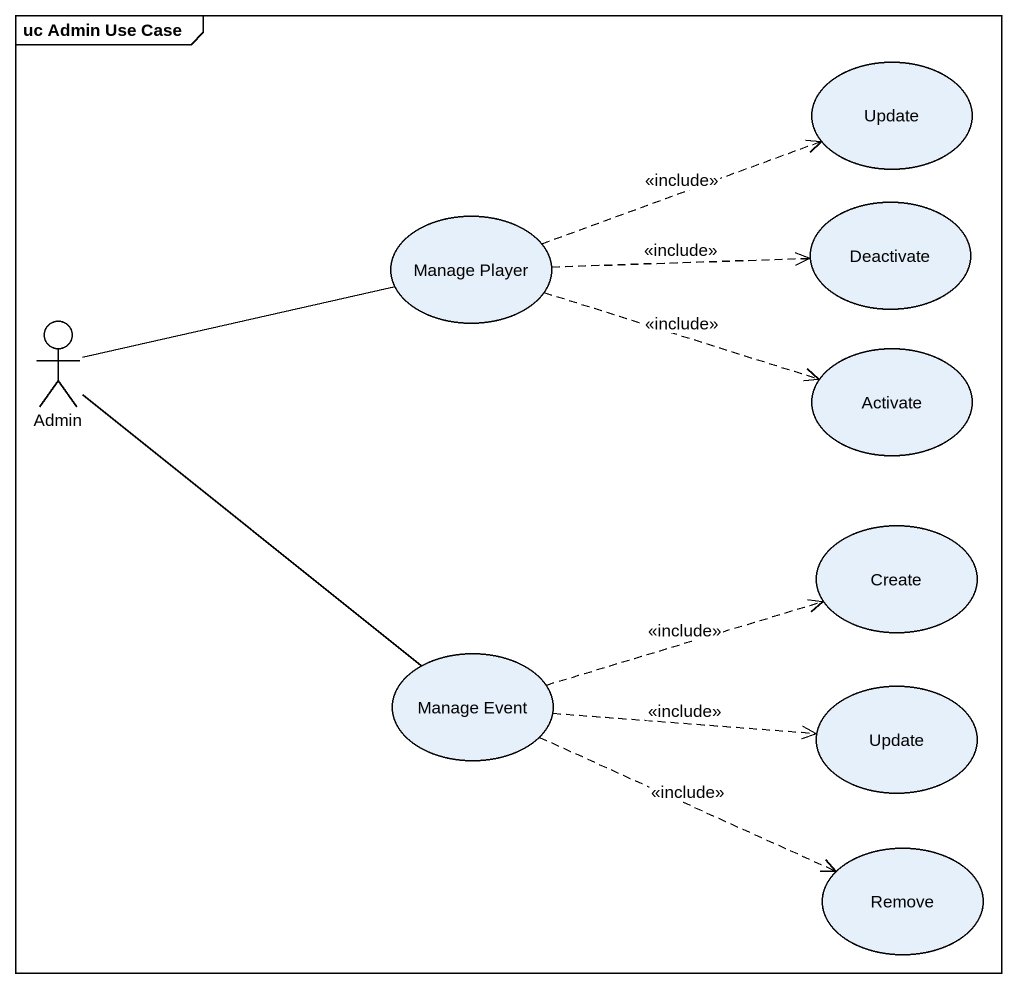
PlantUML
@startuml
mainframe uc Admin Use Case
usecase Update
usecase "Manage Player" as Manage_Player
usecase "Deactivate" as Deactivate_
actor Admin
usecase "Activate" as Activate_
usecase "Create" as Create_
usecase "Manage Event" as Manage_Event
usecase "Update" as Update_2
usecase "Remove" as Remove_
Manage_Player .right.> Update : <<include>>
Manage_Player .right.> Deactivate_ : <<include>>
Manage_Player .right.> Activate_ : <<include>>
Admin -right- Manage_Player
Admin -- Manage_Event
Manage_Event .right.> Create_ : <<include>>
Manage_Event .right.> Update_2 : <<include>>
Manage_Event .right.> Remove_ : <<include>>
@enduml
